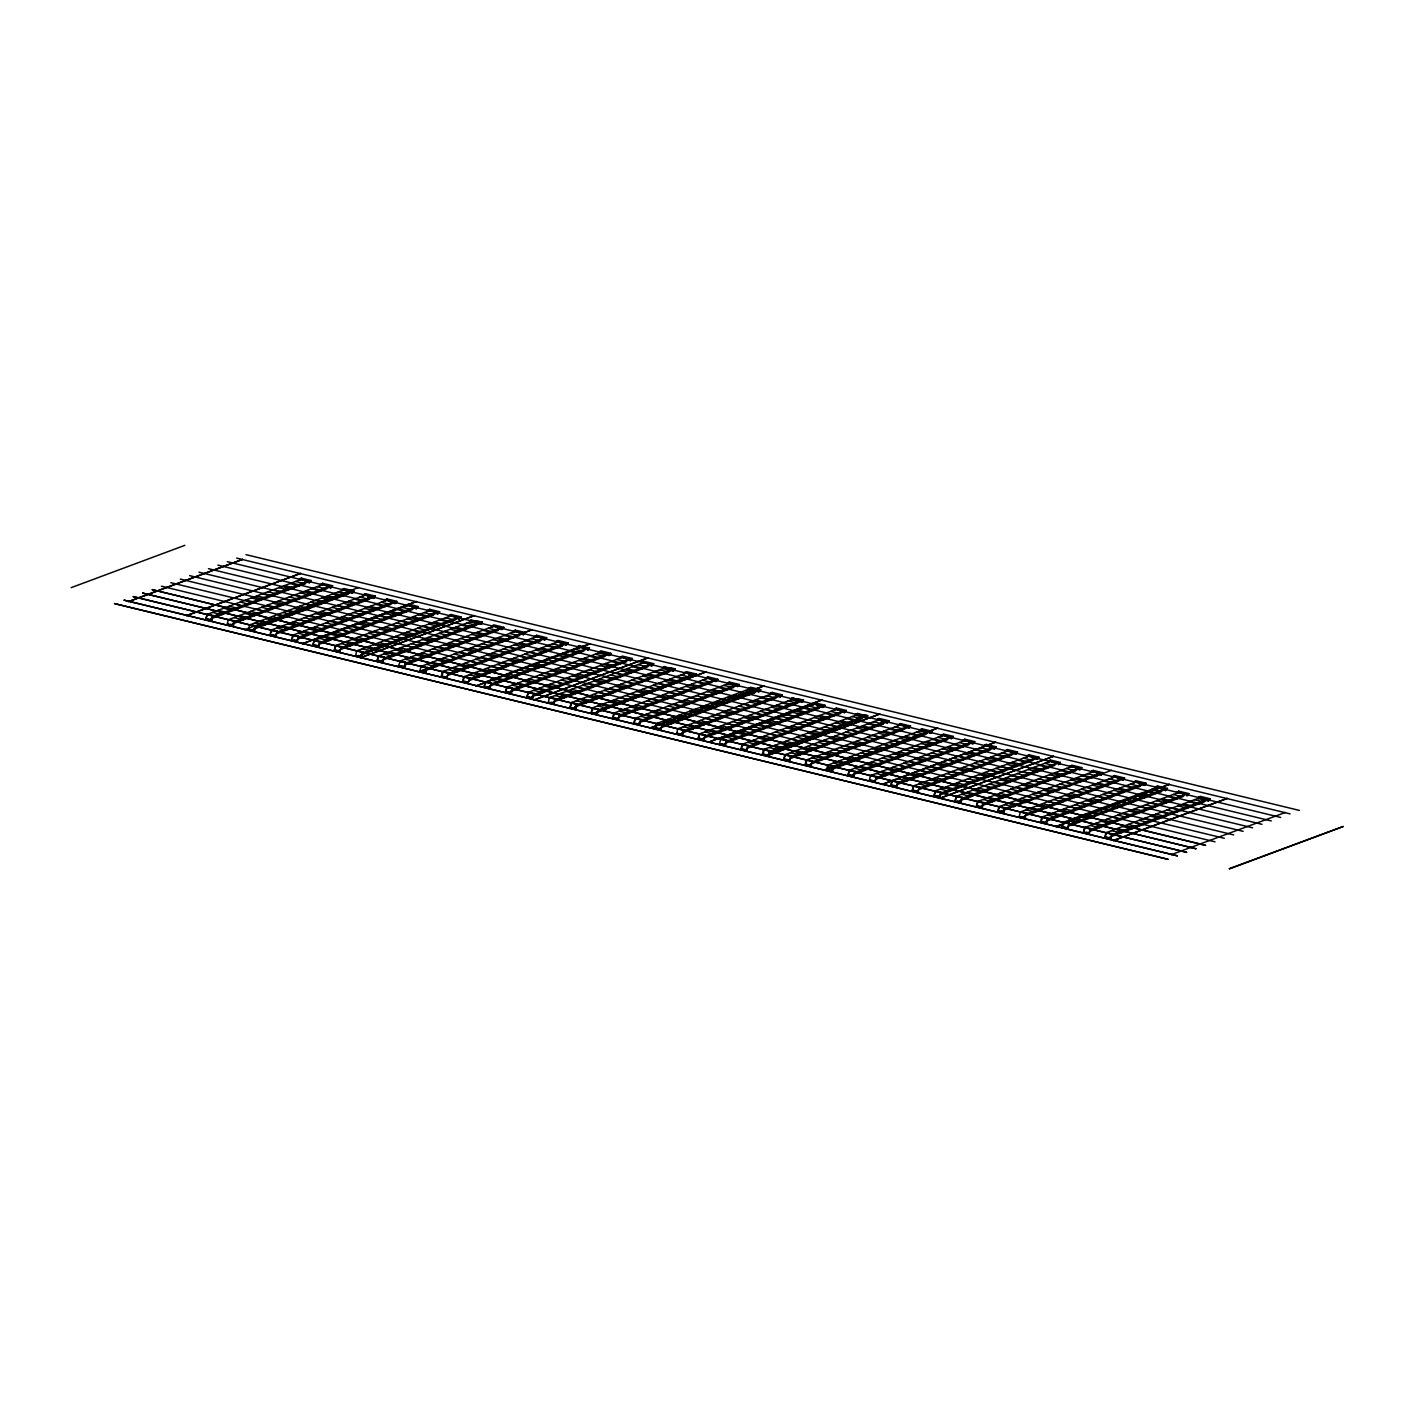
<?xml version="1.0" encoding="UTF-8"?>
<svg xmlns="http://www.w3.org/2000/svg" width="1414" height="1414" viewBox="0 0 1414 1414"><rect width="100%" height="100%" fill="white"/><g stroke="black" fill="none" stroke-linecap="round" stroke-linejoin="round"><path stroke-width="1.5" d="M71.16 587.658L184.845 545.344M133.234 596.673L1186.806 852.359L133.34 596.567M161.426 586.191L1214.997 841.807M170.811 582.692L1224.33 838.325M180.303 579.086L1233.697 834.914M186.542 615.656L300.705 573.377L186.56 615.585M199.003 572.193L1252.574 827.809M208.459 568.675L1261.977 824.309M217.88 565.105L1271.274 820.933M205.861 618.996L207.77 614.189L213.178 615.514L211.269 620.304L205.861 618.996L206.886 614.524L301.129 579.404L308.075 581.083L305.017 583.752L210.845 618.802L213.903 616.133L308.075 581.083M211.269 620.304L213.178 615.514M227.247 561.676L1280.66 817.433M236.668 558.106L1290.081 813.863M227.265 624.193L228.29 619.721L234.583 620.711L233.557 625.182L227.265 624.193L228.149 623.874M232.674 625.501L234.583 620.711M244.463 629.725L358.608 587.517M250.578 624.581L255.987 625.907L254.078 630.697L248.67 629.389L249.695 624.917L343.938 589.797L350.884 591.476L347.826 594.145L253.654 629.195L256.712 626.526L350.884 591.476M254.078 630.697L255.103 626.225M271.294 632.765L271.983 629.778L277.391 631.104L275.483 635.893L270.074 634.586L271.099 630.114L365.342 594.994L372.289 596.673L369.231 599.342L276.897 633.702M275.483 635.893L277.391 631.104M299.291 580.306L301.164 578.114L311.204 580.553L309.33 582.745L305.3 581.773M300.793 579.758L301.164 578.114M292.698 637.961L293.387 634.974L298.796 636.3L296.887 641.09L291.478 639.782L292.504 635.31L386.747 600.19L393.693 601.869L390.635 604.538L298.301 638.898M309.33 582.745L311.204 580.553M296.887 641.09L298.796 636.3M322.569 583.31L320.695 585.502L322.569 583.31L332.608 585.75L330.735 587.941L326.705 586.969M312.883 644.978L314.792 640.171L320.2 641.479L318.291 646.286L312.883 644.978L313.908 640.507L408.151 605.386L415.097 607.066L412.04 609.734L319.723 644.095M330.735 587.941L332.608 585.75M318.291 646.286L320.2 641.479M348.127 592.166L352.139 593.138L354.013 590.946L343.973 588.507L342.1 590.698L343.602 590.151M334.287 650.175L336.196 645.367L341.605 646.675L339.696 651.483L334.287 650.175L335.312 645.703L429.556 610.583L436.502 612.262L433.444 614.931L339.272 649.98M352.139 593.138L354.013 590.946M339.696 651.483L341.605 646.675M363.504 595.895L365.378 593.703L375.417 596.142L373.543 598.334L367.516 596.867M365.006 595.347L365.378 593.703M357.601 650.564L363.009 651.872L361.1 656.679L355.692 655.371L356.735 650.9L450.96 615.779L457.906 617.458L454.848 620.127L360.676 655.177L363.734 652.508L457.906 617.458M373.543 598.334L375.417 596.142M361.1 656.679L363.009 651.872M384.908 601.091L386.782 598.9L396.821 601.339L394.948 603.531L390.936 602.558M386.411 600.543L386.782 598.9M377.114 660.568L379.005 655.76L384.414 657.068L382.505 661.876L377.114 660.568L378.139 656.096L472.364 620.976L479.311 622.655L476.253 625.324L382.08 660.373L385.138 657.704L479.311 622.655M394.948 603.531L396.821 601.339M382.505 661.876L384.414 657.068M406.313 606.288L408.186 604.096L418.226 606.535L416.352 608.727L412.34 607.755M398.518 665.764L400.409 660.957L405.818 662.265L404.793 666.754L398.518 665.764L404.793 666.754M416.352 608.727L418.226 606.535M403.909 667.072L405.818 662.265M429.591 609.293L427.717 611.484L429.591 609.293L439.63 611.732L437.757 613.923L433.745 612.951M418.226 671.897L532.389 629.619L418.703 671.933M437.757 613.923L439.63 611.732M425.331 672.269L427.222 667.461L425.331 672.269L419.923 670.961L420.948 666.489L427.222 667.461M449.122 616.681L450.995 614.489L461.035 616.928L459.161 619.12L455.149 618.148M450.624 616.115L450.995 614.489M442.547 674.337L443.218 671.35L448.627 672.657L446.736 677.465L441.327 676.157L442.352 671.668L536.578 636.547L543.542 638.244L540.484 640.913L448.15 675.273M459.161 619.12L461.035 616.928M446.736 677.465L448.627 672.657M470.897 620.251L470.526 621.877L480.566 624.316L482.439 622.125L470.897 620.251L482.439 622.125M462.732 681.354L464.623 676.546L470.031 677.854L468.14 682.662L462.732 681.354L463.757 676.864L557.982 641.744L564.946 643.441L561.888 646.11L469.554 680.47M480.566 624.316L480.937 622.673M468.14 682.662L470.031 677.854M476.147 685.967L590.31 643.688L476.164 685.878M497.958 628.541L501.97 629.513L503.844 627.321L493.804 624.882L491.931 627.074L493.433 626.508M486.045 681.742L491.436 683.05L489.544 687.858L484.136 686.55L485.161 682.061L579.387 646.94L586.35 648.637L583.293 651.306L489.12 686.356M485.691 683.227L484.136 686.55M501.97 629.513L503.844 627.321M489.544 687.858L491.436 683.05M513.335 632.27L515.209 630.078L525.248 632.518L523.374 634.709L519.362 633.737M514.837 631.704L515.209 630.078M505.54 691.746L507.449 686.939L512.84 688.247L510.949 693.054L505.54 691.746L506.566 687.257L600.809 652.137L607.755 653.834L604.697 656.503L510.525 691.552L513.582 688.883L607.755 653.834M523.374 634.709L525.248 632.518M510.949 693.054L512.84 688.247M534.739 637.467L536.631 635.275L546.67 637.714L544.779 639.906L540.767 638.934M536.242 636.901L536.631 635.275M526.945 696.943L528.854 692.135L534.245 693.443L532.353 698.251L526.945 696.943L527.97 692.453L622.213 657.333L629.159 659.03L626.102 661.699L531.929 696.749L534.987 694.08L629.159 659.03M544.779 639.906L546.67 637.714M532.353 698.251L534.245 693.443M560.174 643.635L566.183 645.102L568.074 642.91L558.035 640.471L556.144 642.663L557.646 642.097M550.258 697.332L555.667 698.64L553.758 703.447L548.349 702.139L549.374 697.65L643.617 662.53L650.564 664.227L647.506 666.895L553.334 701.945L556.391 699.276L650.564 664.227M566.183 645.102L568.074 642.91M553.758 703.447L555.667 698.64M579.44 645.668L577.548 647.859L579.44 645.668L589.479 648.107L587.588 650.299L589.479 648.107M569.754 707.336L571.663 702.528L577.071 703.836L576.046 708.308L569.754 707.336L576.046 708.308M570.973 705.515L571.663 702.528M575.162 708.644L577.071 703.836M598.953 653.056L600.844 650.864L610.883 653.303L609.01 655.495L598.953 653.056L600.473 652.49M591.158 712.532L592.183 708.043L598.476 709.033L597.45 713.504L591.158 712.532L592.042 712.196M592.378 710.712L593.067 707.725M591.989 714.088L706.152 671.88L592.006 713.999M609.01 655.495L610.883 653.303M596.567 713.84L598.476 709.033M620.375 658.252L622.248 656.061L632.288 658.482L630.414 660.692L626.384 659.719M613.782 715.908L614.471 712.921L619.88 714.229L617.971 719.037L612.562 717.729L613.588 713.239L707.831 678.119L714.777 679.816L711.719 682.485L619.385 716.845M630.414 660.692L632.288 658.482M617.971 719.037L619.88 714.229M641.779 663.449L643.653 661.257L653.692 663.679L651.819 665.888L647.789 664.916M643.282 662.883L643.653 661.257M633.967 722.925L635.876 718.118L641.284 719.426L639.375 724.233L633.967 722.925L634.992 718.436L729.235 683.316L736.181 685.012L733.124 687.681L638.951 722.731M651.819 665.888L653.692 663.679M639.375 724.233L641.284 719.426M663.555 667.001L663.184 668.645L673.223 671.084L675.097 668.875L663.555 667.001L675.097 668.875M649.91 728.139L764.09 685.861L649.927 728.069M664.686 668.08L665.057 666.454M655.371 728.122L657.28 723.314L662.689 724.622L660.78 729.43L655.371 728.122L656.396 723.632L750.64 688.512L757.586 690.209L754.528 692.878L660.356 727.927L663.413 725.258L757.586 690.209M673.223 671.084L673.594 669.441M660.78 729.43L662.689 724.622M684.588 673.842L686.462 671.65L696.501 674.071L694.628 676.281L688.6 674.814M678.685 728.51L684.093 729.818L682.184 734.626L676.776 733.318L677.801 728.829L772.044 693.708L778.99 695.405L775.933 698.074L681.76 733.124L684.818 730.455L778.99 695.405M694.628 676.281L696.501 674.071M682.184 734.626L684.093 729.818M705.993 679.038L707.866 676.829L717.905 679.268L716.032 681.477L712.02 680.488M707.495 678.473L707.866 676.829M698.198 738.497L700.089 733.707L705.498 735.015L703.589 739.822L698.198 738.497L699.223 734.025L793.448 698.905L800.395 700.584L797.337 703.271L703.165 738.32L706.222 735.651L800.395 700.584M716.032 681.477L717.905 679.268M703.589 739.822L705.498 735.015M708.308 742.315L822.011 699.912L708.326 742.226M727.397 684.235L729.271 682.025L739.31 684.464L738.939 686.108L727.397 684.235L729.271 682.025M721.494 738.903L726.902 740.211L724.993 745.019L719.602 743.693L720.627 739.222L814.853 704.101L821.799 705.78L818.741 708.467L724.569 743.517M737.436 686.674L739.31 684.464M724.993 745.019L726.902 740.211M752.814 690.403L758.841 691.853L760.714 689.661L750.675 687.222L748.801 689.431L750.304 688.865M742.226 747.069L742.898 744.1L748.306 745.408L746.398 750.215L741.007 748.89L742.032 744.418L836.257 709.298L843.204 710.977L840.146 713.646L747.829 748.024M758.841 691.853L760.714 689.661M746.398 750.215L748.306 745.408M772.079 692.418L770.206 694.628L772.079 692.418L782.119 694.857L780.245 697.049L776.233 696.077M762.411 754.086L763.436 749.614L769.711 750.604L768.686 755.076L762.411 754.086L767.82 755.412L769.711 750.604M763.277 753.768L764.302 749.296M780.245 697.049L782.119 694.857M791.981 698.18L791.61 699.824L801.65 702.245L803.523 700.054L791.981 698.18L803.523 700.054M793.113 699.258L793.484 697.615M783.816 759.283L785.707 754.475L791.115 755.801L789.224 760.608L783.816 759.283L784.841 754.811L879.066 719.691L886.03 721.37L882.972 724.039L790.638 758.417M801.65 702.245L802.021 700.619M789.224 760.608L791.115 755.801M813.015 705.02L814.888 702.811L824.928 705.25L823.054 707.442L817.027 705.993M807.111 759.672L812.52 760.997L810.629 765.805L805.22 764.479L806.245 760.007L900.471 724.887L907.434 726.566L904.377 729.235L810.204 764.285L813.262 761.616L907.434 726.566M805.22 764.479L806.775 761.174M823.054 707.442L824.928 705.25M810.629 765.805L812.52 760.997M834.419 710.199L836.293 708.007L846.332 710.447L844.458 712.638L840.446 711.666M835.921 709.651L836.293 708.007M823.69 770.312L937.853 728.033L823.708 770.241M827.49 769.357L828.533 764.868L833.924 766.194L832.033 771.001L826.624 769.676L827.65 765.204L921.875 730.084L928.839 731.763L925.781 734.432L831.609 769.481L834.667 766.812L928.839 731.763M844.458 712.638L846.332 710.447M832.033 771.001L833.924 766.194M856.195 713.77L855.823 715.396L865.863 717.835L867.736 715.643L856.195 713.77L867.736 715.643M857.326 714.848L857.697 713.204M848.029 774.872L849.938 770.064L855.329 771.39L853.437 776.18L848.029 774.872L849.054 770.4L943.297 735.28L950.243 736.959L947.186 739.628L853.013 774.678L856.071 772.009L950.243 736.959M865.863 717.835L866.234 716.209M853.437 776.18L855.329 771.39M881.258 721.582L887.267 723.031L889.159 720.84L879.119 718.4L877.228 720.592L878.73 720.044M871.342 775.261L876.751 776.586L874.842 781.376L869.433 780.068L870.458 775.597L964.702 740.476L971.648 742.156L968.59 744.824L876.256 779.202M887.267 723.031L889.159 720.84M874.842 781.376L876.751 776.586M882.071 784.487L995.774 742.103L882.089 784.417M898.632 725.789L900.524 723.597L910.563 726.036L908.672 728.228L904.66 727.256M900.135 725.241L900.524 723.597M890.838 785.265L892.747 780.457L898.155 781.783L896.246 786.573L890.838 785.265L891.863 780.793M908.672 728.228L910.563 726.036M896.246 786.573L898.155 781.783M920.037 730.985L921.928 728.793L931.967 731.232L931.579 732.876L920.037 730.985L921.928 728.793M912.242 790.461L914.151 785.654L919.56 786.979L917.651 791.769L912.242 790.461L913.267 785.99L1007.51 750.869L1014.457 752.548L1011.399 755.217L919.065 789.578M930.076 733.424L931.967 731.232M917.651 791.769L919.56 786.979M947.468 737.648L951.498 738.621L953.372 736.429L943.332 733.99L941.441 736.181L942.961 735.634M933.647 795.658L935.555 790.85L940.964 792.176L939.939 796.648L933.647 795.658L939.939 796.648M934.53 795.34L935.555 790.85M951.498 738.621L953.372 736.429M939.055 796.966L940.964 792.176M939.532 798.433L1053.677 756.243L939.55 798.362M962.863 741.378L964.737 739.186L974.776 741.625L972.903 743.817L968.873 742.845M964.366 740.83L964.737 739.186M956.96 796.047L962.368 797.355L960.46 802.162L955.051 800.854L956.076 796.382L1050.319 761.262L1057.265 762.941L1054.208 765.61L960.035 800.66M956.624 797.549L955.051 800.854M972.903 743.817L974.776 741.625M960.46 802.162L962.368 797.355M984.268 746.574L986.141 744.383L996.181 746.822L994.307 749.013L990.277 748.041M985.77 746.026L986.141 744.383M976.455 806.051L978.364 801.243L983.773 802.551L981.864 807.359L976.455 806.051L977.481 801.579L1071.724 766.459L1078.67 768.138L1075.612 770.807L981.44 805.856L984.498 803.187L1078.67 768.138M994.307 749.013L996.181 746.822M981.864 807.359L983.773 802.551M1005.672 751.771L1007.546 749.579L1017.585 752.018L1015.712 754.21L1011.682 753.238M1007.175 751.223L1007.546 749.579M997.453 812.502L1111.598 770.294M997.86 811.247L999.769 806.44L1005.177 807.748L1003.268 812.555L997.86 811.247L998.885 806.775L1093.128 771.655L1100.074 773.334L1097.017 776.003L1087.596 773.705M1015.712 754.21L1017.585 752.018M1003.268 812.555L1005.177 807.748M1028.95 754.776L1027.077 756.967L1028.95 754.776L1038.99 757.215L1037.116 759.406L1033.104 758.434M1021.173 811.636L1026.582 812.944L1024.673 817.752L1019.264 816.444L1020.289 811.972L1114.532 776.852L1121.479 778.531L1118.421 781.2L1024.249 816.249L1027.306 813.58L1121.479 778.531M1037.116 759.406L1038.99 757.215M1024.673 817.752L1026.582 812.944M1050.355 759.972L1048.481 762.164L1050.355 759.972L1060.394 762.411L1058.52 764.603L1060.394 762.411M1041.888 819.82L1042.578 816.832L1047.986 818.14L1046.077 822.948L1040.686 821.64L1041.711 817.168L1135.937 782.048L1142.883 783.727L1139.825 786.396L1045.653 821.446M1046.077 822.948L1047.986 818.14M1055.834 826.677L1169.537 784.275L1055.851 826.589M1075.913 768.827L1079.925 769.799L1081.798 767.608L1071.759 765.168L1069.885 767.36L1071.388 766.795M1063.31 825.016L1063.982 822.029L1069.391 823.337L1067.482 828.144L1062.091 826.837L1063.116 822.365L1157.341 787.227L1164.288 788.924L1161.23 791.593L1068.913 825.953M1079.925 769.799L1081.798 767.608M1067.482 828.144L1069.391 823.337M1091.29 772.557L1093.163 770.365L1103.203 772.804L1101.329 774.996L1097.317 774.024M1092.792 771.991L1093.163 770.365M1083.495 832.033L1085.386 827.225L1090.795 828.533L1088.904 833.341L1083.495 832.033L1084.52 827.543L1178.746 792.423L1185.692 794.12L1182.652 796.789L1090.318 831.149M1101.329 774.996L1101.7 773.352L1091.661 770.93M1088.904 833.341L1090.795 828.533M1114.568 775.561L1112.694 777.753L1114.568 775.561L1124.607 778L1122.734 780.192L1118.721 779.22M1105.925 832.74L1112.199 833.73L1110.308 838.537L1104.9 837.229L1105.925 832.74L1200.15 797.62L1207.114 799.317L1204.056 801.985L1109.866 837.035M1104.9 837.229L1106.791 832.422M1122.734 780.192L1124.607 778M1110.308 838.537L1112.199 833.73M1113.295 840.623L1227.458 798.344L1113.313 840.535M1134.099 782.949L1135.972 780.758L1146.012 783.197L1144.138 785.389L1140.126 784.417M1144.138 785.389L1146.012 783.197M1155.503 788.146L1157.377 785.954L1167.416 788.393L1165.543 790.585L1161.53 789.613M1157.005 787.58L1157.377 785.954M1165.543 790.585L1167.416 788.393M1176.908 793.342L1178.781 791.151L1188.821 793.59L1186.947 795.782L1188.821 793.59M1178.41 792.777L1178.781 791.151M1168.035 859.288L114.463 603.584L1168.017 859.359M1171.216 854.675L1285.361 812.467M1177.332 855.894L123.866 600.102L1177.438 855.788M1198.312 798.539L1200.186 796.347L1210.243 798.786L1208.351 800.978L1198.312 798.539L1199.814 797.973M1208.351 800.978L1210.243 798.786M1205.523 845.395L152.04 589.603L1205.612 845.289M1229.137 868.726L1343.3 826.465L1229.597 868.85M1243.118 831.344L189.617 575.622M1299.448 810.434L245.983 554.642M216.377 616.751L219.435 614.083L212.489 612.386M221.927 614.683L224.985 612.015M232.992 610.565L236.05 607.896L229.103 606.199M238.542 608.497L241.6 605.828M249.624 604.379L252.682 601.71M260.706 600.261L263.764 597.574M237.782 621.948L240.84 619.279L233.893 617.582M243.332 619.88L246.39 617.211M271.771 596.125L274.829 593.456M254.414 615.762L257.454 613.093M282.853 592.006L285.911 589.338M265.478 611.626L268.536 608.957L261.59 607.278M293.935 587.888L296.993 585.219M271.028 609.575L274.086 606.906L267.122 605.21M302.525 583.151L299.468 585.82L290.047 583.522M276.561 607.507L279.618 604.838L272.672 603.159M282.111 605.457L285.168 602.771L278.204 601.091M259.186 627.144L262.244 624.475M287.643 603.389L290.701 600.72L283.754 599.023M293.175 601.321L296.233 598.652M270.268 623.008L273.326 620.339M304.257 597.203L307.315 594.534M281.351 618.89L284.408 616.221M315.34 593.085L318.397 590.416M292.433 614.772L295.491 612.103L288.544 610.406M297.965 612.704L301.023 610.035M329.48 586.28L326.422 588.949L232.25 623.998L235.307 621.329L329.48 586.28L322.533 584.601L228.361 619.65M280.591 632.341L283.648 629.672L276.702 627.975M309.047 608.586L312.105 605.917M286.141 630.273L289.198 627.604L282.252 625.925M291.673 628.205L294.731 625.536M320.13 604.467L323.187 601.781M302.755 624.087L305.813 621.418M331.212 600.331L334.27 597.662M313.837 619.968L316.895 617.299M342.294 596.213L345.352 593.544M324.92 615.832L327.977 613.163L321.013 611.484M301.995 637.537L305.053 634.868L298.107 633.172M330.452 613.782L333.51 611.113L326.563 609.416M307.545 635.469L310.603 632.8L303.657 631.104M336.002 611.714L339.06 609.045L332.096 607.366M313.077 633.401L316.135 630.732L309.189 629.053M341.534 609.646L344.592 606.977L337.646 605.298M318.627 631.351L321.685 628.682M347.066 607.596L350.124 604.927L343.178 603.23M352.616 605.528L355.674 602.859L348.728 601.18M329.709 627.215L332.767 624.546M358.149 603.478L361.206 600.791L354.26 599.112M363.698 601.41L366.756 598.741M340.774 623.097L343.832 620.428M323.417 642.734L326.457 640.065L319.511 638.368M351.856 618.979L354.914 616.31M328.949 640.666L332.007 637.997L325.061 636.3M360.464 614.242L357.406 616.911L347.968 614.613M334.482 638.598L337.539 635.929L330.593 634.25M340.032 636.547L343.089 633.879L336.125 632.182M368.471 612.792L371.529 610.123M345.564 634.479L348.622 631.811L341.675 630.114M351.114 632.412L354.172 629.743L347.208 628.063M379.553 608.656L382.611 605.987M356.646 630.361L359.704 627.692L352.758 625.995M362.178 628.293L365.236 625.624M344.822 647.93L347.879 645.261L340.915 643.564M373.261 624.175L376.318 621.506M350.354 645.862L353.412 643.193L346.465 641.496M355.886 643.794L358.944 641.125M384.343 620.039L387.401 617.37M366.968 639.676L370.026 637.007M395.425 615.921L398.483 613.252L391.537 611.573M400.957 613.853L404.015 611.184L397.069 609.505M378.051 635.558L381.108 632.889M406.507 611.802L409.565 609.134L402.619 607.437M389.133 631.422L392.191 628.753M366.226 653.127L369.284 650.44L362.32 648.761M371.758 651.059L374.816 648.39M400.215 627.303L403.273 624.635M382.841 646.94L385.898 644.271M411.297 623.185L414.355 620.516M419.887 618.448L416.83 621.117L407.391 618.819M393.923 642.804L396.981 640.135L390.017 638.456M399.455 640.754L402.513 638.085L395.567 636.388M427.912 616.999L430.97 614.33M405.005 638.686L408.063 636.017L401.099 634.32M410.537 636.618L413.595 633.949L406.649 632.27M387.63 658.323L390.688 655.636M416.07 634.568L419.127 631.899L412.181 630.202M421.619 632.5L424.677 629.831M398.713 654.187L401.753 651.518M400.356 647.771L407.303 649.45L404.245 652.137L394.806 649.839M432.702 628.382L435.759 625.713M409.777 650.069L412.835 647.4L405.889 645.703M415.327 648.001L418.385 645.332M443.784 624.246L446.824 621.577M426.409 643.883L429.467 641.214M409.035 663.502L412.093 660.833L405.129 659.154M437.474 639.764L440.532 637.095M414.567 661.452L417.625 658.783L410.679 657.086M420.117 659.384L423.175 656.715M448.556 635.628L451.614 632.959M431.182 655.265L434.239 652.596M459.638 631.51L462.696 628.841M442.264 651.147L445.322 648.46M470.721 627.392L473.778 624.723M453.346 647.011L456.404 644.342L449.458 642.663M430.439 668.698L433.497 666.029L426.551 664.35M458.896 644.961L461.954 642.292L454.99 640.595M435.972 666.648L439.029 663.979M469.961 640.825L473.018 638.156L466.072 636.477M447.054 662.512L450.112 659.843M475.511 638.774L478.568 636.106L471.622 634.409M481.043 636.707L484.101 634.038M458.136 658.394L461.194 655.725M492.125 632.588L495.183 629.919M469.218 654.275L472.276 651.607M466.267 642.203L497.657 630.52L500.715 627.851L493.769 626.172L399.596 661.222M451.844 673.895L454.901 671.226M480.3 650.157L483.358 647.488L476.394 645.791M485.833 648.089L488.891 645.42M462.926 669.776L465.984 667.108L459.02 665.428M468.458 667.708L471.516 665.04L464.57 663.36M496.915 643.971L499.973 641.302M474.008 665.658L477.066 662.989L470.102 661.292M479.54 663.59L482.598 660.921M507.997 639.835L511.055 637.166M490.623 659.472L493.68 656.803M473.248 679.091L476.306 676.422M501.705 655.354L504.763 652.667M484.33 674.973L487.388 672.304M512.787 651.218L515.827 648.549M495.413 670.855L498.47 668.186M523.852 647.099L526.909 644.431L519.963 642.734M529.402 645.031L532.459 642.363L525.495 640.683M506.477 666.719L509.535 664.05L502.589 662.371M534.934 642.981L537.992 640.312L531.045 638.615M512.027 664.668L515.085 661.999L508.139 660.303M517.559 662.6L520.617 659.931M494.653 684.288L497.71 681.619L490.764 679.94M500.185 682.237L503.243 679.568L496.296 677.872M528.642 658.482L531.699 655.813M505.735 680.169L508.793 677.5L501.846 675.821M511.267 678.101L514.325 675.432M539.724 654.364L542.782 651.677L535.835 649.998M545.256 652.296L548.314 649.627M522.349 673.983L525.407 671.314L518.461 669.635M527.899 671.915L530.939 669.246L523.993 667.567M556.338 648.178L559.396 645.509M533.432 669.865L536.489 667.196L529.543 665.499M538.964 667.797L542.022 665.128M516.057 689.484L519.115 686.815L524.824 684.8M550.046 663.679L553.104 661.01M527.139 685.366L530.197 682.697L523.251 681M532.671 683.298L535.729 680.629L528.783 678.95M561.128 659.56L564.186 656.874M538.221 681.248L541.279 678.579L534.315 676.882M543.754 679.18L546.811 676.511M572.21 655.424L575.268 652.755M554.836 675.061L557.894 672.392M537.461 694.681L540.519 692.012M565.918 670.925L568.976 668.256M548.544 690.562L551.601 687.893M577 666.807L580.058 664.138M559.626 686.444L562.684 683.775M588.083 662.689L591.14 660.02M570.708 682.308L573.766 679.639M599.147 658.571L602.205 655.884L595.259 654.205M581.79 678.19L584.83 675.521M558.866 699.877L561.924 697.208L554.977 695.529M564.416 697.827L567.474 695.158M592.855 674.071L595.913 671.403L588.966 669.706M598.405 672.004L601.463 669.335L594.499 667.655M575.48 693.691L578.538 691.022M603.937 669.936L606.995 667.267L600.049 665.587M609.487 667.885L612.545 665.216M586.563 689.572L589.62 686.904M620.552 663.749L623.609 661.08M597.645 685.454L600.703 682.785L593.756 681.088M603.195 683.386L606.253 680.717M580.27 705.073L583.328 702.404M614.259 679.268L617.317 676.599M591.352 700.955L594.41 698.286L587.464 696.589M596.902 698.887L599.943 696.218M625.341 675.132L628.399 672.463M607.967 694.769L611.025 692.1M636.424 671.014L639.482 668.345M619.049 690.651L622.107 687.982M601.675 710.27L604.732 707.601L597.786 705.922M630.131 686.515L633.189 683.846M607.225 708.22L610.282 705.533L603.318 703.854M612.757 706.152L615.815 703.483L608.868 701.786M641.214 682.396L644.271 679.727M618.307 704.084L621.365 701.415L614.401 699.736M623.839 702.033L626.897 699.364L619.951 697.668M652.296 678.278L655.354 675.609M629.371 699.965L632.429 697.296L625.483 695.6M634.921 697.897L637.979 695.228L631.033 693.549M663.378 674.142L666.436 671.473L659.472 669.794M640.454 695.847L643.511 693.178L636.565 691.481M671.968 669.423L668.91 672.092L574.738 707.141L577.796 704.472L671.968 669.423L665.022 667.726L570.849 702.776M646.004 693.779L649.061 691.11L642.097 689.413M623.079 715.466L626.137 712.797L619.191 711.118M651.536 691.711L654.594 689.042L647.647 687.363M628.629 713.398L631.687 710.729M657.086 689.661L660.126 686.992L653.18 685.295M662.618 687.593L665.676 684.924L658.73 683.227M639.711 709.28L642.769 706.611M668.15 685.525L671.208 682.856L664.262 681.177M673.7 683.475L676.758 680.806L669.812 679.109M650.776 705.162L653.834 702.493M679.233 681.407L682.29 678.738L675.344 677.059M684.783 679.339L687.84 676.67L680.876 674.991M661.858 701.044L664.916 698.375L657.97 696.678M690.315 677.288L693.373 674.619L686.426 672.923L592.254 707.972M667.408 698.976L670.466 696.307M644.484 720.663L647.541 717.994L640.595 716.315M650.033 718.595L653.091 715.926L646.145 714.247M678.49 694.857L681.548 692.188M655.566 716.544L658.624 713.876L651.677 712.179M661.116 714.477L664.173 711.808M689.555 690.721L692.613 688.052M672.198 710.358L675.256 707.689M700.637 686.603L703.695 683.934M683.262 706.24L686.32 703.553M665.906 725.859L668.946 723.19M694.345 702.104L697.402 699.435M676.97 721.741L680.028 719.072M705.427 697.986L708.485 695.317M688.052 717.605L691.11 714.936M716.509 693.867L719.567 691.199L712.621 689.502M722.041 691.799L725.099 689.131L718.153 687.434M699.135 713.487L702.192 710.818L695.246 709.139M727.591 689.732L730.649 687.063L723.685 685.383M704.667 711.419L707.725 708.75L700.778 707.071M710.217 709.368L713.275 706.7M687.31 731.056L690.368 728.387L683.404 726.708M692.842 728.988L695.9 726.319M721.299 705.25L724.357 702.564M729.889 700.513L726.831 703.182L717.393 700.884M703.925 724.869L706.982 722.201M737.914 699.064L740.971 696.395M715.007 720.751L718.065 718.082L711.101 716.385M720.539 718.683L723.597 716.014M748.996 694.928L752.054 692.259M731.621 714.565L734.679 711.896M708.714 736.252L711.772 733.583M710.358 729.836L717.305 731.515L714.247 734.184L704.808 731.886M742.703 710.447L745.761 707.76M719.779 732.134L722.837 729.465L728.546 727.45M728.387 727.397L725.329 730.066L715.891 727.768M753.786 706.311L756.844 703.642M736.411 725.948L739.469 723.279M764.85 702.192L767.908 699.523M747.493 721.812L750.551 719.143M730.119 741.449L733.177 738.78M758.558 717.693L761.616 715.024M741.201 737.33L744.259 734.661M769.64 713.575L772.698 710.906M752.266 733.194L755.323 730.525M780.722 709.457L783.78 706.77L789.489 704.755L786.272 707.389L776.834 705.091M763.348 729.076L766.406 726.407M774.43 724.958L777.488 722.289L770.542 720.592M751.523 746.645L754.581 743.976L747.617 742.279M779.962 722.89L783.02 720.221L776.074 718.542M757.056 744.577L760.113 741.908M785.512 720.822L788.57 718.153L781.624 716.474M791.045 718.772L794.102 716.103M768.138 740.459L771.196 737.79M802.127 714.636L805.185 711.967M779.22 736.341L782.278 733.672M787.81 731.604L784.752 734.273L775.332 731.975M813.209 710.517L816.267 707.848M793.36 729.536L790.302 732.205L780.864 729.924M798.892 727.485L795.835 730.154L786.396 727.857M772.928 751.841L775.986 749.173L769.039 747.476M778.46 749.774L781.518 747.105L774.572 745.425M806.917 726.018L809.975 723.349M784.01 747.723L787.068 745.054L780.104 743.357M789.542 745.655L792.6 742.986M817.999 721.9L821.057 719.231M800.624 741.537L803.682 738.868M829.081 717.782L832.139 715.113M811.707 737.401L814.764 734.732M794.332 757.038L797.39 754.369M822.789 733.283L825.847 730.614M805.414 752.92L808.472 750.251M833.853 729.164L836.911 726.496L829.965 724.799M839.403 727.096L842.461 724.428L835.515 722.748M816.497 748.784L819.554 746.115M844.936 725.029L847.993 722.36L841.047 720.68M850.486 722.978L853.543 720.309M827.561 744.665L830.619 741.997M763.489 749.544L857.662 714.494L864.626 716.173L861.568 718.842L769.234 753.22M838.643 740.547L841.701 737.878M815.737 762.234L818.794 759.565L811.848 757.869M847.251 735.81L844.193 738.479L834.755 736.181M821.269 760.166L824.327 757.497M852.783 733.742L849.726 736.411L840.287 734.113M858.316 731.692L855.276 734.361L845.837 732.063M832.351 756.048L835.409 753.379L828.463 751.682M837.901 753.98L840.959 751.311L833.995 749.632M866.34 730.225L869.398 727.556M843.433 751.93L846.491 749.261L839.545 747.564M848.966 749.862L852.023 747.193M877.422 726.107L880.48 723.438M860.048 745.744L863.106 743.075M837.141 767.431L840.199 764.762M845.731 762.694L842.673 765.363L833.253 763.065M871.13 741.608L874.188 738.939M851.281 760.626L848.223 763.295L838.785 761.015M856.813 758.576L853.756 761.245L844.335 758.947M882.212 737.489L885.27 734.82M864.838 757.126L867.896 754.44M893.294 733.371L896.352 730.702L889.406 729.005M898.827 731.303L901.885 728.634L894.938 726.955M875.92 752.99L878.978 750.321M858.545 772.627L861.603 769.958M887.002 748.872L890.06 746.203M869.628 768.491L872.685 765.822M898.084 744.754L901.142 742.085M880.71 764.373L883.768 761.704M909.149 740.618L912.207 737.949M917.757 735.899L914.699 738.568L905.26 736.27M891.792 760.255L894.85 757.586L887.886 755.889M897.324 758.187L900.382 755.518L893.436 753.839M902.857 756.137L905.914 753.45L898.968 751.771M879.95 777.824L883.008 775.155L876.061 773.458M908.407 754.069L911.464 751.4M885.5 775.756L888.558 773.087L894.249 771.072M919.489 749.95L922.547 747.281M896.564 771.637L899.622 768.969M930.571 745.814L933.629 743.145M907.647 767.502L910.704 764.833M916.254 762.782L913.197 765.451L903.758 763.153M941.636 741.696L944.693 739.027M924.279 761.333L927.319 758.646M901.354 783.02L904.412 780.351L897.466 778.654M906.904 780.952L909.962 778.283M935.343 757.197L938.401 754.528M917.969 776.834L921.027 774.165M946.426 753.079L949.483 750.41M929.051 772.698L932.109 770.029M957.508 748.96L960.566 746.292L966.275 744.259M940.133 768.58L943.191 765.911M922.759 788.217L925.816 785.548M951.215 764.461L954.273 761.793L947.327 760.096M956.748 762.393L959.806 759.725L952.859 758.045M933.841 784.081L936.899 781.412M962.298 760.343L965.355 757.657L958.409 755.977M967.83 758.275L970.888 755.606M944.923 779.962L947.981 777.293M978.912 754.157L981.97 751.488M956.005 775.844L959.063 773.175M986.106 745.673L993.052 747.352L989.994 750.021L897.66 784.381M967.088 771.708L970.145 769.039M944.163 793.413L947.221 790.744L940.275 789.047M975.678 766.989L972.62 769.658L963.181 767.36M949.713 791.345L952.771 788.676L945.807 786.979M955.245 789.277L958.303 786.608L951.357 784.929M983.702 765.522L986.76 762.853M960.795 787.227L963.853 784.558L956.889 782.861M966.328 785.159L969.385 782.49M994.784 761.404L997.842 758.735M977.41 781.041L980.468 778.372M1005.867 757.285L1008.924 754.616M988.492 776.905L991.55 774.236M965.568 798.61L968.625 795.941M974.175 793.873L971.118 796.542L961.679 794.244M999.574 772.786L1002.632 770.117M982.2 792.423L985.258 789.754M1010.639 768.668L1013.697 765.999L1006.75 764.302M1016.189 766.6L1019.247 763.931L1012.3 762.252M993.282 788.287L996.322 785.618M1021.721 764.532L1024.779 761.863L1017.833 760.184M1027.271 762.482L1030.329 759.813L1023.365 758.116M1004.347 784.169L1007.404 781.5M934.742 791.115L1028.915 756.066L1035.861 757.745L1032.803 760.414L940.469 794.774M986.972 803.806L990.03 801.137M1015.429 780.051L1018.487 777.382M998.054 799.67L1001.112 797.001M1026.511 775.915L1029.569 773.246L1022.622 771.567M1032.043 773.865L1035.101 771.196M1009.136 795.552L1012.194 792.883L1005.248 791.186M1014.686 793.484L1017.744 790.815L1010.78 789.136M1043.125 769.729L1046.183 767.06M1020.219 791.433L1023.276 788.765L1016.33 787.068M1025.751 789.366L1028.809 786.697L1021.862 785M1002.844 811.053L1005.902 808.384L1100.074 773.334M1031.301 787.298L1034.359 784.629L1027.412 782.949M1008.394 809.002L1011.434 806.316L1004.488 804.637M1036.833 785.247L1039.891 782.578M1013.926 806.934L1016.984 804.266M1047.915 781.111L1050.973 778.442M1025.009 802.816L1028.066 800.147M1033.599 798.079L1030.541 800.748L1021.12 798.45M1058.998 776.993L1062.055 774.324M1041.623 796.63L1044.681 793.961M1070.08 772.875L1073.138 770.206L1066.174 768.509M1052.705 792.494L1055.763 789.825M1029.799 814.181L1032.856 811.512L1025.892 809.833M1035.331 812.131L1038.389 809.462M1063.788 788.376L1066.845 785.707M1046.413 808.013L1049.471 805.326M1074.87 784.257L1077.928 781.589M1057.495 803.877L1060.553 801.208M1085.934 780.121L1088.992 777.453M1094.542 775.402L1091.484 778.071L1082.046 775.773M1068.577 799.758L1071.635 797.089L1064.671 795.393M1074.11 797.69L1077.168 795.022L1070.221 793.342M1051.203 819.378L1054.261 816.709M1079.642 795.64L1082.7 792.971L1075.754 791.274M1085.192 793.572L1088.25 790.903L1081.303 789.206M1062.285 815.259L1065.325 812.59M1090.724 791.504L1093.782 788.835L1086.836 787.156M1096.274 789.454L1099.332 786.785M1073.35 811.141L1076.408 808.472M1107.339 785.318L1110.397 782.649M1084.432 807.023L1087.49 804.336M1093.04 802.286L1089.982 804.955L1080.543 802.657M1072.607 824.574L1075.665 821.905L1068.701 820.226M1101.046 800.837L1104.104 798.168M1078.14 822.524L1081.197 819.855L1074.251 818.158M1083.69 820.456L1086.747 817.787L1079.783 816.108M1112.129 796.701L1115.186 794.032M1089.222 818.388L1092.28 815.719L1085.333 814.04M1094.754 816.338L1097.812 813.669M1123.211 792.582L1126.269 789.913M1105.836 812.219L1108.894 809.533M1134.293 788.464L1137.351 785.795M1116.919 808.083L1119.976 805.414M1094.012 829.771L1097.07 827.102L1090.123 825.423M1099.544 827.72L1102.602 825.051M1128.001 803.965L1131.059 801.296L1124.112 799.599M1133.533 801.897L1136.591 799.228L1129.645 797.549M1110.626 823.584L1113.684 820.915M1139.083 799.847L1142.141 797.178L1135.177 795.481M1144.615 797.779L1147.673 795.11L1140.727 793.413M1121.709 819.466L1124.766 816.797M1150.165 795.711L1153.223 793.042L1146.259 791.363M1155.698 793.661L1158.755 790.992M1132.791 815.348L1135.849 812.679M1115.416 834.967L1118.474 832.298M1143.873 811.229L1146.931 808.543M1126.498 830.849L1129.556 828.18L1122.592 826.501M1154.938 807.094L1157.995 804.425L1151.049 802.745M1132.031 828.781L1135.089 826.112L1128.142 824.433M1160.487 805.043L1163.545 802.374M1137.581 826.73L1140.621 824.062L1133.675 822.365M1143.113 824.662L1146.171 821.994L1139.224 820.314M1171.57 800.907L1174.627 798.238M1148.645 822.595L1151.703 819.926L1144.757 818.246M1154.195 820.544L1157.253 817.875M1165.277 816.408L1168.335 813.739M1176.342 812.29L1179.4 809.621M1187.424 808.172L1190.482 805.503L1183.536 803.806M1192.974 806.104L1196.032 803.435L1189.068 801.756M1198.506 804.053L1201.564 801.385L1194.618 799.688M214.062 616.186L219.612 614.118M248.67 629.389L254.962 630.379M270.074 634.586L276.366 635.575M278.116 631.722L372.289 596.673M299.521 636.919L393.693 601.869M320.925 642.115L415.097 607.066M342.329 647.312L436.502 612.262M403.432 624.688L408.982 622.62M397.14 640.188L402.672 638.121M401.93 651.571L407.462 649.503M462.855 628.894L468.405 626.826M406.543 662.901L500.715 627.851M405.341 664.88L464.428 642.893L467.486 640.224L460.54 638.527M421.001 666.418L515.173 631.351L522.137 633.048L519.079 635.717L426.745 670.077M441.327 676.157L447.602 677.147M449.352 673.294L543.542 638.244M470.756 678.49L564.946 643.441M492.178 683.687L586.35 648.637M585.007 675.574L590.539 673.506M599.2 709.669L693.373 674.619M620.605 714.865L714.777 679.816M642.009 720.062L736.181 685.012M676.776 733.318L683.068 734.29M711.931 733.636L717.464 731.568M772.875 710.942L778.407 708.891M719.602 743.693L725.877 744.683M727.627 740.848L821.799 705.78M741.007 748.89L747.281 749.88M749.031 746.044L843.204 710.977M770.436 751.241L864.626 716.173M791.84 756.419L886.03 721.37M895.009 757.621L900.541 755.571M869.433 780.068L875.708 781.058M877.475 777.205L971.648 742.156M899.799 769.004L905.331 766.954M898.88 782.402L993.052 747.352M954.432 761.828L959.982 759.778M920.284 787.598L1014.457 752.548M941.689 792.794L1035.861 757.745M963.093 797.991L1057.265 762.941M1040.686 821.64L1046.961 822.63M1048.711 818.777L1142.883 783.727M1076.584 808.508L1082.117 806.457M1062.091 826.837L1068.365 827.826M1070.115 823.973L1164.288 788.924M1070.292 824.026L1075.824 821.958M1142.3 797.213L1147.85 795.145M1091.52 829.17L1185.692 794.12M1112.924 834.366L1207.114 799.317M299.662 578.679L309.701 581.119M321.066 583.876L331.106 586.315M342.471 589.072L352.51 591.512M363.875 594.269L373.915 596.708M385.28 599.465L395.319 601.904M406.684 604.662L416.723 607.083M428.089 609.858L438.128 612.28M449.493 615.055L459.532 617.476M492.302 625.43L502.341 627.869M513.706 630.626L523.746 633.065M535.111 635.823L545.168 638.262M556.533 641.019L566.572 643.458M577.937 646.216L587.977 648.655M599.342 651.412L609.381 653.851M620.746 656.609L630.785 659.048M642.15 661.805L652.19 664.244M684.959 672.198L694.999 674.637M706.364 677.394L716.403 679.834M727.768 682.591L737.808 685.03M749.173 687.787L759.212 690.226M770.577 692.984L780.616 695.423M813.386 703.377L823.425 705.816M834.79 708.573L844.83 711.012M877.617 718.966L887.656 721.405M899.021 724.162L909.061 726.602M920.426 729.359L930.465 731.798M941.83 734.555L951.869 736.994M963.234 739.752L973.274 742.191M984.639 744.948L994.678 747.387M1006.043 750.145L1016.083 752.584M1027.448 755.341L1037.487 757.78M1048.852 760.538L1058.892 762.959M1070.257 765.734L1080.296 768.156M1113.065 776.109L1123.105 778.548M1134.47 781.306L1144.509 783.745M1155.874 786.502L1165.914 788.941M1177.279 791.699L1187.318 794.138M1198.683 796.895L1208.723 799.334M349.629 591.6L353.641 592.572M390.423 601.516L396.45 602.965M413.842 607.189L417.855 608.161M478.056 622.779L482.068 623.751M518.85 632.677L522.88 633.666M542.269 638.368L546.281 639.34M606.482 653.957L610.512 654.929M670.713 669.547L674.725 670.519M734.927 685.136L738.939 686.108M799.14 700.725L803.152 701.697M863.353 716.315L867.365 717.287M927.566 731.886L931.579 732.876M991.78 747.476L995.809 748.448M1056.011 763.065L1060.023 764.037M1118.209 778.177L1122.221 779.149M1141.628 783.851L1145.64 784.823M1205.842 799.44L1209.854 800.412M295.579 581.454L305.017 583.752M316.983 586.651L323.947 588.348L320.89 591.017L311.451 588.719M338.388 591.847L347.826 594.145M359.792 597.044L369.231 599.342M381.197 602.24L388.161 603.937L385.103 606.606L375.664 604.308M424.023 612.633L433.444 614.931M445.428 617.83L452.374 619.526L449.316 622.195L439.878 619.898M466.832 623.026L476.253 625.324M488.237 628.223L497.657 630.52M509.641 633.419L516.587 635.116L513.529 637.785L504.091 635.487M552.45 643.812L561.888 646.11M573.854 649.008L580.801 650.687L577.743 653.374L568.322 651.076M616.663 659.401L626.102 661.699M638.067 664.598L645.014 666.277L641.974 668.946L632.535 666.666M702.281 680.187L709.245 681.866L706.187 684.535L696.749 682.237M745.107 690.58L754.528 692.878M766.512 695.776L773.458 697.456L770.4 700.124L760.962 697.827M787.916 700.973L794.862 702.652L791.805 705.321L782.366 703.023M809.321 706.169L818.741 708.467M830.725 711.366L837.671 713.045L834.614 715.714L825.175 713.416M852.129 716.562L859.076 718.241L856.018 720.91L846.579 718.612M873.534 721.759L882.972 724.039M916.343 732.134L923.289 733.831L920.231 736.5L910.81 734.202M937.747 737.33L947.186 739.628M959.152 742.527L966.098 744.224L963.04 746.892L953.619 744.595M980.556 747.723L987.502 749.42L984.462 752.089L975.024 749.791M1001.96 752.92L1011.399 755.217M1044.769 763.313L1051.733 765.009L1048.675 767.678L1039.237 765.381M1109 778.902L1115.946 780.599L1112.889 783.268L1103.45 780.97M1130.405 784.098L1139.825 786.396M1151.809 789.295L1161.23 791.593M1173.213 794.491L1180.16 796.188L1177.102 798.857L1167.664 796.559M332.856 593.915L339.802 595.612L336.744 598.281L327.306 595.983M418.473 614.701L425.42 616.38L422.362 619.049L412.941 616.769M461.282 625.094L468.246 626.773L465.188 629.442L455.75 627.162M482.687 630.291L489.651 631.97L486.593 634.639L477.154 632.341M546.918 645.88L553.864 647.559L550.806 650.228L541.368 647.93M589.726 656.273L596.673 657.952L593.615 660.621L584.176 658.323M611.131 661.469L618.077 663.148L615.019 665.817L605.581 663.519M653.94 671.862L660.886 673.541L657.828 676.21L648.39 673.912M739.557 692.63L746.504 694.327L743.446 696.996L734.025 694.698M803.771 708.22L810.735 709.916L807.677 712.585L798.238 710.288M868.002 723.809L874.948 725.506L871.89 728.175L862.452 725.877M932.215 739.398L939.161 741.095L936.103 743.764L926.665 741.466M996.428 754.988L1003.374 756.667L1000.317 759.353L990.878 757.056M1060.641 770.577L1067.588 772.256L1064.53 774.925L1055.109 772.645M1124.855 786.166L1131.819 787.845L1128.761 790.514L1119.322 788.217M284.497 585.59L291.461 587.27L288.403 589.938L278.965 587.641M305.901 590.787L312.865 592.466L309.807 595.135L300.369 592.837M370.132 606.376L377.078 608.055L374.021 610.724L364.582 608.427M434.345 621.966L441.292 623.645L438.234 626.314L428.796 624.016M498.559 637.537L505.505 639.234L502.447 641.903L493.026 639.605M562.772 653.127L569.718 654.823L566.661 657.492L557.24 655.195M626.985 668.716L633.949 670.413L630.891 673.082L621.453 670.784M691.216 684.305L698.163 686.002L695.105 688.671L685.666 686.373M755.429 699.895L762.376 701.574L759.318 704.26L749.88 701.963M819.643 715.484L826.589 717.163L823.531 719.832L814.111 717.552M883.856 731.073L890.802 732.752L887.745 735.421L878.324 733.124M948.069 746.663L955.033 748.342L951.976 751.011L942.537 748.713M969.474 751.859L976.438 753.538L973.38 756.207L963.941 753.909M1033.705 767.448L1040.651 769.128L1037.593 771.797L1028.155 769.499M1076.514 777.841L1083.46 779.521L1080.402 782.189L1070.964 779.892M1097.918 783.038L1104.864 784.717L1101.806 787.386L1092.368 785.088M1162.131 798.61L1169.078 800.306L1166.02 802.975L1156.599 800.678M321.773 598.034L328.72 599.73L325.662 602.399L316.241 600.102M385.987 613.623L392.951 615.32L389.893 617.989L380.454 615.691M450.2 629.212L457.164 630.909L454.106 633.578L444.668 631.28M514.431 644.802L521.377 646.498L518.319 649.167L508.881 646.87M578.644 660.391L585.59 662.07L582.533 664.739L573.094 662.459M642.857 675.98L649.804 677.659L646.746 680.328L637.325 678.048M707.071 691.57L714.017 693.249L710.959 695.918L701.538 693.62M728.475 696.766L735.439 698.445L732.381 701.114L722.943 698.816M771.284 707.159L778.248 708.838L775.19 711.507L765.752 709.209M792.688 712.356L799.652 714.035L796.595 716.704L787.156 714.406M856.919 727.945L863.866 729.624L860.808 732.293L851.369 729.995M899.728 738.32L906.674 740.017L903.617 742.686L894.178 740.388M921.133 743.517L928.079 745.213L925.021 747.882L915.583 745.585M985.346 759.106L992.292 760.803L989.234 763.472L979.814 761.174M1049.559 774.695L1056.505 776.392L1053.465 779.061L1044.027 776.763M1113.772 790.285L1120.736 791.981L1117.679 794.65L1108.24 792.353M1178.003 805.874L1184.95 807.553L1181.892 810.24L1172.453 807.942M273.432 589.709L280.379 591.406L277.321 594.074L267.882 591.777M294.837 594.905L301.783 596.602L298.725 599.271L289.287 596.973M359.05 610.495L365.996 612.174L362.938 614.843L353.5 612.562M401.859 620.887L408.805 622.567L405.747 625.235L396.309 622.955M423.263 626.084L430.21 627.763L427.152 630.432L417.731 628.152M487.477 641.673L494.423 643.352L491.365 646.021L481.944 643.724M530.285 652.066L537.249 653.745L534.192 656.414L524.753 654.116M551.69 657.263L558.654 658.942L555.596 661.611L546.158 659.313M615.921 672.852L622.867 674.531L619.809 677.2L610.371 674.902M680.134 688.424L687.08 690.12L684.023 692.789L674.584 690.492M744.347 704.013L751.294 705.71L748.236 708.379L738.815 706.081M808.561 719.602L815.507 721.299L812.449 723.968L803.028 721.67M872.774 735.192L879.738 736.888L876.68 739.557L867.242 737.26M936.987 750.781L943.951 752.46L940.893 755.147L931.455 752.849M1001.218 766.37L1008.164 768.049L1005.107 770.718L995.668 768.438M1065.431 781.96L1072.378 783.639L1069.32 786.308L1059.881 784.01M310.691 602.17L317.637 603.849L314.597 606.518L305.159 604.22M374.904 617.759L381.868 619.438L378.811 622.107L369.372 619.809M439.135 633.331L446.082 635.027L443.024 637.696L433.585 635.399M503.349 648.92L510.295 650.617L507.237 653.286L497.799 650.988M567.562 664.509L574.508 666.206L571.45 668.875L562.03 666.577M631.775 680.099L638.721 681.795L635.664 684.464L626.243 682.167M695.988 695.688L702.952 697.385L699.895 700.054L690.456 697.756M760.219 711.277L767.166 712.956L764.108 715.625L754.669 713.345M824.433 726.867L831.379 728.546L828.321 731.215L818.883 728.935M888.646 742.456L895.592 744.135L892.534 746.804L883.114 744.506M910.05 747.653L916.997 749.332L913.939 752.001L904.518 749.703M974.264 763.242L981.21 764.921L978.152 767.59L968.731 765.292M1017.073 773.635L1024.036 775.314L1020.979 777.983L1011.54 775.685M1038.477 778.831L1045.441 780.51L1042.383 783.179L1032.945 780.882M1102.708 794.403L1109.654 796.1L1106.596 798.769L1097.158 796.471M1145.517 804.796L1152.463 806.493L1149.405 809.162L1139.967 806.864M1166.921 809.992L1173.867 811.689L1170.81 814.358L1161.371 812.06M262.35 593.827L269.296 595.524L266.239 598.193L256.8 595.895M390.777 625.006L397.723 626.702L394.665 629.371L385.244 627.074M519.203 656.184L526.167 657.864L523.109 660.532L513.671 658.252M540.625 661.381L547.572 663.06L544.514 665.729L535.075 663.449M583.434 671.774L590.38 673.453L587.323 676.122L577.884 673.842M604.838 676.97L611.785 678.649L608.727 681.318L599.289 679.038M669.052 692.56L675.998 694.239L672.94 696.908L663.502 694.61M711.861 702.952L718.807 704.632L715.749 707.3L706.328 705.003M733.265 708.149L740.211 709.828L737.154 712.497L727.733 710.199M797.478 723.738L804.442 725.417L801.385 728.086L791.946 725.789M861.692 739.31L868.656 741.007L865.598 743.676L856.159 741.378M925.923 754.899L932.869 756.596L929.811 759.265L920.373 756.967M990.136 770.489L997.082 772.185L994.024 774.854L984.586 772.557M1054.349 786.078L1061.295 787.775L1058.238 790.444L1048.817 788.146M1118.562 801.667L1125.509 803.346L1122.469 806.033L1113.03 803.735M299.609 606.288L306.573 607.967L303.515 610.636L294.077 608.356M342.435 616.681L349.382 618.36L346.324 621.029L336.885 618.749M363.84 621.877L370.786 623.556L367.728 626.225L358.29 623.945M428.053 637.467L434.999 639.146L431.942 641.815L422.503 639.517M470.862 647.859L477.808 649.539L474.751 652.207L465.312 649.91M492.266 653.056L499.213 654.735L496.155 657.404L486.734 655.106M556.48 668.645L563.426 670.324L560.368 672.993L550.947 670.696M620.693 684.217L627.657 685.914L624.599 688.583L615.161 686.285M684.924 699.806L691.87 701.503L688.812 704.172L679.374 701.874M749.137 715.396L756.083 717.092L753.026 719.761L743.587 717.464M813.35 730.985L820.297 732.682L817.239 735.351L807.801 733.053M877.564 746.574L884.51 748.271L881.452 750.94L872.031 748.642M941.777 762.164L948.741 763.843L945.683 766.512L936.245 764.232M1005.99 777.753L1012.954 779.432L1009.896 782.101L1000.458 779.821M1091.626 798.539L1098.572 800.218L1095.514 802.887L1086.076 800.589M1134.435 808.932L1141.381 810.611L1138.323 813.28L1128.885 810.982M1155.839 814.128L1162.785 815.807L1159.727 818.476L1150.307 816.178M251.268 597.963L258.214 599.642L255.156 602.311L245.718 600.013M315.481 613.552L322.427 615.231L319.37 617.9L309.949 615.603M379.694 629.124L386.641 630.821L383.601 633.49L374.162 631.192M443.908 644.713L450.872 646.41L447.814 649.079L438.375 646.781M572.352 675.892L579.298 677.589L576.24 680.258L566.802 677.96M722.183 712.267L729.129 713.946L726.089 716.615L716.651 714.335M764.992 722.66L771.956 724.339L768.898 727.008L759.459 724.728M829.223 738.249L836.169 739.929L833.111 742.597L823.673 740.3M850.627 743.446L857.573 745.125L854.516 747.794L845.077 745.496M914.84 759.035L921.787 760.714L918.729 763.383L909.29 761.086M957.649 769.428L964.595 771.107L961.538 773.776L952.117 771.478M979.054 774.625L986 776.304L982.942 778.973L973.521 776.675M1043.267 790.196L1050.213 791.893L1047.155 794.562L1037.735 792.264M1107.48 805.786L1114.444 807.482L1111.386 810.151L1101.948 807.854M331.353 620.799L338.3 622.496L335.242 625.165L325.803 622.867M416.971 641.585L423.917 643.282L420.859 645.951L411.439 643.653M459.78 651.978L466.726 653.657L463.668 656.343L454.248 654.046M481.184 657.174L488.13 658.853L485.073 661.522L475.652 659.242M545.397 672.764L552.361 674.443L549.304 677.112L539.865 674.832M588.206 683.156L595.17 684.836L592.113 687.504L582.674 685.207M609.628 688.353L616.575 690.032L613.517 692.701L604.078 690.403M652.437 698.746L659.384 700.425L656.326 703.094L646.887 700.796M673.842 703.942L680.788 705.621L677.73 708.29L668.292 705.993M738.055 719.532L745.001 721.211L741.943 723.88L732.505 721.582M802.268 735.103L809.215 736.8L806.157 739.469L796.736 737.171M866.482 750.693L873.445 752.389L870.388 755.058L860.949 752.761M930.695 766.282L937.659 767.979L934.601 770.648L925.163 768.35M994.926 781.871L1001.872 783.568L998.814 786.237L989.376 783.939M1059.139 797.461L1066.085 799.157L1063.028 801.826L1053.589 799.529M1123.352 813.05L1130.299 814.729L1127.241 817.398L1117.82 815.118M240.186 602.081L247.132 603.76L244.074 606.447L234.653 604.149M282.994 612.474L289.941 614.153L286.883 616.822L277.462 614.542M304.399 617.671L311.345 619.35L308.287 622.019L298.867 619.739M368.612 633.26L375.576 634.939L372.518 637.608L363.08 635.31M432.843 648.849L439.789 650.528L436.732 653.197L427.293 650.9M497.056 664.439L504.003 666.118L500.945 668.787L491.506 666.489M561.27 680.01L568.216 681.707L565.158 684.376L555.737 682.078M689.696 711.189L696.66 712.886L693.602 715.555L684.164 713.257M753.927 726.778L760.873 728.475L757.816 731.144L748.377 728.846M818.14 742.368L825.087 744.064L822.029 746.733L812.59 744.436M882.354 757.957L889.3 759.636L886.242 762.323L876.804 760.025M946.567 773.546L953.513 775.226L950.455 777.894L941.035 775.614M967.971 778.743L974.918 780.422L971.86 783.091L962.439 780.811M1032.185 794.332L1039.149 796.011L1036.091 798.68L1026.652 796.382M1074.994 804.725L1081.957 806.404L1078.9 809.073L1069.461 806.775M1096.416 809.922L1103.362 811.601L1100.304 814.27L1090.866 811.972M256.058 609.346L263.004 611.025L259.946 613.694L250.508 611.396M320.271 624.935L327.217 626.614L324.16 629.283L314.721 626.985M384.484 640.507L391.431 642.203L388.373 644.872L378.952 642.575M448.698 656.096L455.644 657.793L452.604 660.462L443.165 658.164M512.911 671.685L519.875 673.382L516.817 676.051L507.379 673.753M577.142 687.275L584.088 688.971L581.03 691.64L571.592 689.343M598.546 692.471L605.492 694.168L602.435 696.837L592.996 694.539M641.355 702.864L648.301 704.543L645.244 707.23L635.805 704.932M662.759 708.061L669.706 709.74L666.648 712.409L657.21 710.128M705.568 718.453L712.515 720.133L709.457 722.801L700.036 720.521M726.973 723.65L733.919 725.329L730.861 727.998L721.44 725.718M769.782 734.043L776.728 735.722L773.67 738.391L764.249 736.093M791.186 739.239L798.132 740.918L795.092 743.587L785.654 741.289M855.399 754.829L862.363 756.508L859.305 759.177L849.867 756.879M898.226 765.221L905.172 766.901L902.114 769.569L892.676 767.272M919.63 770.418L926.577 772.097L923.519 774.766L914.08 772.468M983.844 785.99L990.79 787.686L987.732 790.355L978.294 788.058M1048.057 801.579L1055.003 803.276L1051.945 805.945L1042.525 803.647M1112.27 817.168L1119.216 818.865L1116.159 821.534L1106.738 819.236M271.912 616.592L278.876 618.289L275.818 620.958L266.38 618.66M293.317 621.789L300.281 623.486L297.223 626.155L287.784 623.857M357.548 637.378L364.494 639.075L361.436 641.744L351.998 639.446M421.761 652.968L428.707 654.647L425.649 657.333L416.211 655.036M485.974 668.557L492.92 670.236L489.863 672.905L480.442 670.625M550.187 684.146L557.134 685.825L554.076 688.494L544.655 686.197M678.614 715.325L685.578 717.004L682.52 719.673L673.082 717.375M742.845 730.914L749.791 732.593L746.733 735.262L737.295 732.965M807.058 746.486L814.004 748.183L810.947 750.852L801.508 748.554M871.271 762.075L878.218 763.772L875.16 766.441L865.739 764.143M935.485 777.665L942.449 779.361L939.391 782.03L929.952 779.733M999.698 793.254L1006.662 794.951L1003.604 797.62L994.166 795.322M1063.929 808.843L1070.875 810.522L1067.817 813.209L1058.379 810.911M223.571 608.267L230.517 609.947L227.46 612.616L218.021 610.335M244.976 613.464L251.922 615.143L248.864 617.812L239.426 615.532M373.402 644.643L380.348 646.322L377.291 648.991L367.87 646.693M437.615 660.232L444.579 661.911L441.522 664.58L432.083 662.282M566.06 691.393L573.006 693.09L569.948 695.759L560.51 693.461M630.273 706.982L637.219 708.679L634.161 711.348L624.741 709.05M694.486 722.572L701.432 724.268L698.375 726.937L688.954 724.64M758.699 738.161L765.663 739.858L762.606 742.527L753.167 740.229M822.93 753.75L829.877 755.429L826.819 758.116L817.38 755.818M887.144 769.34L894.09 771.019L891.032 773.688L881.594 771.408M908.548 774.536L915.494 776.215L912.437 778.884L902.998 776.604M972.761 790.126L979.708 791.805L976.65 794.474L967.229 792.176M1015.57 800.518L1022.516 802.198L1019.459 804.866L1010.038 802.569M1036.975 805.715L1043.921 807.394L1040.863 810.063L1031.442 807.765M1101.188 821.304L1108.152 822.983L1105.094 825.652L1095.656 823.355M260.83 620.728L267.794 622.407L264.736 625.076L255.298 622.779M389.274 651.889L396.22 653.586L393.163 656.255L383.724 653.957M453.487 667.479L460.434 669.176L457.376 671.844L447.955 669.547M474.892 672.675L481.838 674.372L478.78 677.041L469.36 674.743M517.701 683.068L524.647 684.765L521.589 687.434L512.168 685.136M539.105 688.264L546.069 689.961L543.011 692.63L533.573 690.332M581.914 698.657L588.878 700.337L585.82 703.023L576.382 700.725M667.549 719.443L674.496 721.122L671.438 723.791L661.999 721.511M731.763 735.033L738.709 736.712L735.651 739.381L726.213 737.083M795.976 750.622L802.922 752.301L799.864 754.97L790.444 752.672M860.189 766.211L867.136 767.89L864.095 770.559L854.657 768.262M924.403 781.801L931.366 783.48L928.309 786.149L918.87 783.851M988.633 797.372L995.58 799.069L992.522 801.738L983.084 799.44M1052.847 812.962L1059.793 814.658L1056.735 817.327L1047.297 815.03M1117.06 828.551L1124.006 830.248L1120.949 832.917L1111.528 830.619M206.744 618.678L212.153 619.986M229.952 624.299L233.557 625.182M294.165 639.888L297.771 640.772M313.767 644.66L319.175 645.968M335.171 649.857L338.777 650.723M358.378 655.477L361.984 656.361M377.98 660.25L383.388 661.558M422.592 671.067L426.197 671.95M463.598 681.018L467.203 681.902M486.805 686.656L490.411 687.54M506.424 691.411L511.815 692.736M527.829 696.607L531.434 697.491M551.036 702.245L554.642 703.112M613.446 717.393L618.855 718.701M656.255 727.786L659.861 728.67M699.064 738.179L704.472 739.487M784.682 758.965L790.09 760.272M806.086 764.161L811.495 765.469M829.293 769.799L832.899 770.665M848.913 774.554L854.303 775.862M891.721 784.947L897.13 786.255M913.126 790.143L918.534 791.451M957.738 800.96L961.343 801.844M977.339 805.733L982.748 807.041M998.744 810.929L1004.152 812.237M1021.951 816.55L1025.557 817.433M1086.164 832.139L1089.77 833.023M1105.766 836.894L1111.174 838.219M128.639 601.533L242.784 559.325L128.621 601.604M142.655 593.102L1196.209 848.789L142.726 593.067M302.402 643.706L416.547 601.498L302.384 643.777M360.323 657.757L474.468 615.567L360.305 657.846M534.085 699.948L648.248 657.74L534.068 700.018M765.769 756.172L879.932 713.982L765.752 756.26"/></g></svg>
